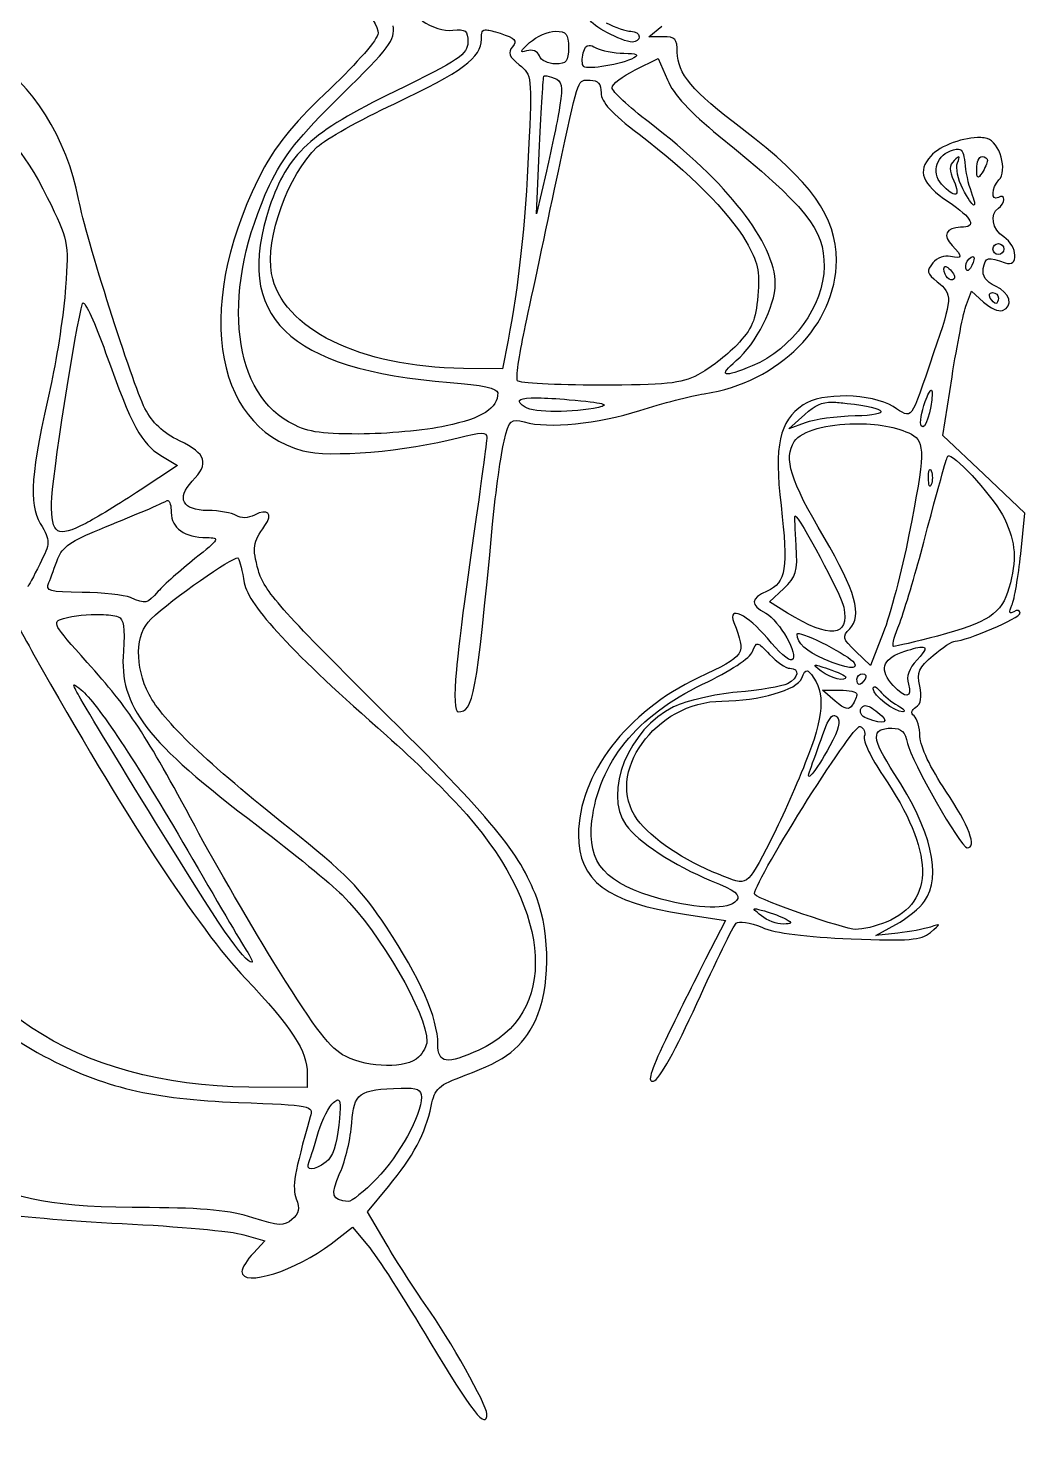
# Model space of a CAD drawing. Extents: x -354 to -51, y 1 to 137.
# Drawn here: x -99.5 to -51, y 23.1 to 91.2 of the extents above; entities that cross this region are included whole.
import ezdxf

# ---------------------------------------------------------------- set-up
doc = ezdxf.new("R2010")
doc.units = 0
doc.layers.add('Layer_1', color=7, linetype='CONTINUOUS')

msp = doc.modelspace()

# ---------------------------------------------------------------- linework, layer by layer
at = {"layer": 'Layer_1', "color": 7}
for points in [[(-77.177855, 91.145898), (-77.177855, 91.145898)], [(-73.827019, 91.079753), (-73.827019, 91.079753)], [(-68.594331, 90.81517), (-69.285005, 90.81517), (-68.660478, 91.327798)], [(-72.194318, 90.395144), (-72.194318, 90.395144)], [(-69.95418, 89.200658), (-68.829702, 89.757937), (-68.829702, 89.757937)], [(-68.829702, 89.757937), (-68.385422, 88.717796)], [(-74.330278, 88.917886), (-74.330278, 88.917886)], [(-72.355273, 88.704015), (-72.355273, 88.704015)], [(-53.152588, 85.913763), (-53.152588, 85.913763)], [(-74.266888, 84.286024), (-74.754715, 82.216211), (-74.601476, 85.523503)], [(-54.234072, 85.34546), (-54.234072, 85.34546)], [(-53.086993, 84.994336), (-53.086993, 84.994336)], [(-52.293243, 80.761003), (-52.293243, 80.761003)], [(-53.526862, 80.130965), (-53.526862, 80.130965)], [(-54.853637, 79.64865), (-54.853637, 79.64865)], [(-53.849324, 77.800424), (-53.599622, 78.456924), (-53.012577, 77.922796)], [(-96.802773, 77.876492), (-96.802773, 77.876492)], [(-52.573259, 78.379753), (-52.573259, 78.379753)], [(-76.133302, 76.064648), (-76.407809, 74.675586), (-78.307297, 74.696533)], [(-55.565257, 73.643158), (-55.565257, 73.643158)], [(-51.207348, 65.679753), (-51.00009, 67.664128), (-52.996592, 69.550936), (-54.993647, 71.437747), (-54.54606, 74.290839)], [(-74.672582, 73.268333), (-74.672582, 73.268333)], [(-60.344843, 73.055013), (-60.344843, 73.055013)], [(-61.685952, 72.052904), (-62.479702, 71.760759), (-61.701384, 72.455291)], [(-59.273832, 72.008807), (-59.273832, 72.008807)], [(-93.008758, 70.462647), (-92.210049, 69.977027), (-94.013624, 68.786952)], [(-54.689925, 70.445561), (-54.689925, 70.445561)], [(-55.609355, 69.790715), (-55.609355, 69.790715)], [(-92.668107, 68.278732), (-92.668107, 68.278732)], [(-62.178737, 67.531836), (-62.178737, 67.531836)], [(-89.268213, 65.486826), (-89.268213, 65.486826)], [(-62.541438, 62.807369), (-63.423933, 63.353074), (-62.729401, 63.996893)], [(-95.936263, 62.73957), (-95.936263, 62.73957)], [(-62.050854, 61.811875), (-62.050854, 61.811875)], [(-57.890833, 61.843295), (-58.510952, 60.255795), (-59.224774, 60.940404)], [(-63.986723, 61.301451), (-63.986723, 61.301451)], [(-56.044812, 61.158686), (-56.044812, 61.158686)], [(-61.585077, 59.998377), (-61.585077, 59.998377)], [(-61.205841, 60.273984), (-61.205841, 60.273984)], [(-97.230517, 59.315972), (-97.230517, 59.315972)], [(-58.891842, 59.85892), (-58.891842, 59.85892)], [(-60.840386, 59.06517), (-60.006397, 59.06517)], [(-60.224128, 58.530491), (-60.840386, 59.06517), (-60.840386, 59.06517)], [(-58.321883, 59.227227), (-58.321883, 59.227227)], [(-58.763958, 58.308902), (-58.763958, 58.308902)], [(-60.299645, 57.829897), (-60.299645, 57.829897)], [(-59.016415, 57.299627), (-59.016415, 57.299627)], [(-64.126181, 48.436636), (-64.126181, 48.436636)], [(-67.556394, 48.173706), (-65.560442, 47.863372), (-66.525069, 45.989792)], [(-57.188035, 47.252626), (-58.246368, 47.134115), (-57.270715, 47.673202)], [(-85.895327, 40.425273), (-85.895327, 39.750586), (-88.739596, 39.769879)], [(-81.331263, 39.719167), (-81.331263, 39.719167)], [(-84.420273, 39.148107), (-84.420273, 39.148107)], [(-82.067135, 32.168068), (-82.975537, 33.713675), (-81.951381, 34.946193)], [(-84.726199, 32.161453), (-83.689912, 32.96733), (-82.945221, 32.075466)], [(-88.976618, 32.599671), (-87.95687, 32.302014), (-88.513598, 31.710008)]]:
    msp.add_lwpolyline(points, dxfattribs=at)
for points in [[(-83.28973, 92.500234), (-82.830969, 91.943681), (-82.455743, 91.262752), (-82.455743, 90.987148)], [(-84.242783, 87.978616), (-81.881799, 90.294035), (-81.616132, 90.64898), (-81.719318, 91.352052)], [(-80.312618, 91.590177), (-79.860312, 91.268122), (-79.243603, 91.077241), (-78.816618, 91.127158)], [(-70.086471, 90.556649), (-70.602701, 90.566047), (-72.136993, 91.383057), (-72.136993, 91.648606)], [(-71.355921, 91.483243), (-70.926582, 91.261228), (-70.3908, 91.079753), (-70.165296, 91.079753)], [(-82.455743, 90.987148), (-82.455743, 90.699329), (-83.449053, 89.550868), (-84.789589, 88.288951)], [(-81.662544, 87.557487), (-78.353821, 89.11887), (-77.42866, 89.803787), (-77.42866, 90.689493)], [(-78.816618, 91.127158), (-78.195401, 91.199788), (-78.090118, 91.11618), (-78.090118, 90.550586)], [(-77.42866, 90.689493), (-77.42866, 91.023805), (-77.402978, 91.157344), (-77.177855, 91.145898)], [(-77.177855, 91.145898), (-77.042792, 91.13904), (-76.835821, 91.079649), (-76.519154, 90.980535)], [(-76.519154, 90.980535), (-75.78528, 90.75084), (-75.669194, 90.625319), (-75.915574, 90.328447)], [(-75.083789, 90.528536), (-74.740254, 90.831756), (-74.174708, 91.079753), (-73.827019, 91.079753)], [(-73.827019, 91.079753), (-73.301027, 91.079753), (-73.195327, 90.946465), (-73.195327, 90.286003)], [(-70.165296, 91.079753), (-69.939766, 91.079753), (-69.755743, 90.960689), (-69.755743, 90.81517)], [(-69.755743, 90.81517), (-69.755743, 90.669648), (-69.90457, 90.553347), (-70.086471, 90.556649)], [(-67.90366, 90.057248), (-67.90366, 90.698042), (-68.010422, 90.81517), (-68.594331, 90.81517)], [(-78.090118, 90.550586), (-78.090118, 89.964052), (-78.491382, 89.692631), (-81.636085, 88.157209)], [(-75.915574, 90.328447), (-76.155338, 90.039533), (-76.086058, 89.851722), (-75.593112, 89.452564)], [(-75.235373, 90.127253), (-75.590022, 90.014813), (-75.552074, 90.115202), (-75.083789, 90.528536)], [(-74.61195, 89.884717), (-74.702224, 90.120045), (-74.95174, 90.217183), (-75.235373, 90.127253)], [(-73.195327, 90.286003), (-73.195327, 89.625188), (-73.301016, 89.492253), (-73.82812, 89.492253)], [(-72.457798, 89.372089), (-72.540653, 89.454997), (-72.548411, 89.751102), (-72.475437, 90.030239)], [(-72.475437, 90.030239), (-72.410137, 90.279918), (-72.334605, 90.394117), (-72.194318, 90.395144)], [(-72.194318, 90.395144), (-72.110146, 90.395709), (-72.002721, 90.355619), (-71.860283, 90.279388)], [(-71.860283, 90.279388), (-71.594853, 90.137345), (-70.982956, 90.017582), (-70.500435, 90.013151)], [(-70.500435, 90.013151), (-69.885092, 90.007506), (-69.74196, 89.938887), (-70.020327, 89.782742)], [(-64.755118, 86.337647), (-67.182196, 88.185214), (-67.90366, 89.037415), (-67.90366, 90.057248)], [(-97.014992, 82.917909), (-97.568766, 85.83782), (-99.333702, 88.649346), (-101.316674, 89.771718)], [(-75.593112, 89.452564), (-74.972057, 88.949656), (-74.967674, 88.907455), (-75.131744, 85.315694)], [(-73.82812, 89.492253), (-74.176362, 89.492253), (-74.529109, 89.66889), (-74.61195, 89.884717)], [(-70.020327, 89.782742), (-70.568066, 89.47552), (-72.273835, 89.188105), (-72.457798, 89.372089)], [(-74.601476, 85.523503), (-74.517179, 87.342513), (-74.421436, 88.8632), (-74.388706, 88.903004)], [(-74.388706, 88.903004), (-74.380522, 88.912967), (-74.360044, 88.917942), (-74.330278, 88.917886)], [(-74.330278, 88.917886), (-74.240983, 88.917762), (-74.067233, 88.874943), (-73.883243, 88.804336)], [(-73.883243, 88.804336), (-73.520684, 88.665215), (-73.468885, 88.419995), (-73.607634, 87.494648)], [(-73.871116, 83.406836), (-72.814871, 88.377625), (-72.780181, 88.700848), (-72.355273, 88.704015)], [(-72.355273, 88.704015), (-72.294572, 88.704579), (-72.225998, 88.698503), (-72.14526, 88.698503)], [(-72.14526, 88.698503), (-71.760529, 88.698503), (-71.607827, 88.525199), (-71.607827, 88.088858)], [(-71.07866, 88.337456), (-71.07866, 88.505647), (-70.572641, 88.894072), (-69.95418, 89.200658)], [(-68.385422, 88.717796), (-68.085544, 88.015596), (-67.27273, 87.134425), (-65.883454, 86.005265)], [(-84.789589, 88.288951), (-86.356585, 86.813851), (-87.403392, 85.566268), (-87.976162, 84.491628)], [(-81.636085, 88.157209), (-85.752711, 86.147245), (-86.854264, 85.133506), (-87.726464, 82.550797)], [(-87.72591, 83.602518), (-87.061887, 85.008727), (-86.317249, 85.944172), (-84.242783, 87.978616)], [(-71.607827, 88.088858), (-71.607827, 87.644914), (-71.10708, 87.098783), (-69.765113, 86.078575)], [(-69.260751, 86.645226), (-70.260374, 87.407576), (-71.07866, 88.169266), (-71.07866, 88.337456)], [(-102.495725, 87.520556), (-101.001226, 86.811373), (-99.665118, 85.288497), (-98.538549, 83.009961)], [(-85.409704, 85.459563), (-85.02188, 85.824177), (-83.33545, 86.768033), (-81.662544, 87.557487)], [(-73.607634, 87.494648), (-73.70156, 86.868461), (-73.998415, 85.424511), (-74.266888, 84.286024)], [(-63.14116, 78.808048), (-63.14116, 80.767743), (-65.477367, 83.759908), (-69.260751, 86.645226)], [(-69.765113, 86.078575), (-67.294167, 84.200056), (-65.41882, 82.320549), (-64.57046, 80.872899)], [(-65.883454, 86.005265), (-61.595195, 82.519885), (-60.753258, 81.474083), (-60.765422, 79.646996)], [(-60.169558, 79.945203), (-60.169558, 82.09209), (-61.362102, 83.754771), (-64.755118, 86.337647)], [(-53.152588, 85.913763), (-53.936793, 85.948414), (-55.112319, 85.533745), (-55.583997, 85.012526)], [(-52.843907, 85.870216), (-52.936781, 85.894515), (-53.040557, 85.908813), (-53.152588, 85.913763)], [(-87.632204, 79.304691), (-87.95214, 81.010013), (-86.826259, 84.127872), (-85.409704, 85.459563)], [(-75.131744, 85.315694), (-75.298537, 81.66465), (-75.6262, 78.634916), (-76.133302, 76.064648)], [(-55.050972, 83.64937), (-55.585191, 84.239686), (-55.284658, 85.106946), (-54.471646, 85.319552)], [(-54.471646, 85.319552), (-54.37746, 85.34419), (-54.299002, 85.353605), (-54.234072, 85.34546)], [(-54.234072, 85.34546), (-54.039273, 85.32102), (-53.963567, 85.134976), (-53.930352, 84.698884)], [(-52.266232, 83.856628), (-51.825804, 84.297053), (-52.231236, 85.709993), (-52.843907, 85.870216)], [(-55.583997, 85.012526), (-56.249344, 84.277328), (-56.012351, 83.65828), (-54.738434, 82.802703)], [(-54.439673, 84.803063), (-54.690301, 84.554394), (-54.695321, 84.324761), (-54.461173, 83.810877)], [(-54.280923, 84.68731), (-54.148922, 85.034186), (-54.182179, 85.058635), (-54.439673, 84.803063)], [(-54.025159, 83.430537), (-54.257823, 83.880233), (-54.37284, 84.445784), (-54.280923, 84.68731)], [(-53.930352, 84.698884), (-53.899026, 84.287858), (-53.758852, 83.650307), (-53.618915, 83.282261)], [(-53.347166, 84.399023), (-53.349423, 84.726445), (-53.232513, 84.994336), (-53.086993, 84.994336)], [(-53.086993, 84.994336), (-52.941471, 84.994336), (-52.823728, 84.905039), (-52.826268, 84.795898)], [(-52.826268, 84.795898), (-52.828526, 84.686759), (-52.945919, 84.418868), (-53.086993, 84.200586)], [(-87.976162, 84.491628), (-91.418921, 78.032357), (-90.589495, 71.902211), (-86.108647, 70.691952)], [(-53.086993, 84.200586), (-53.294401, 83.879657), (-53.344005, 83.91763), (-53.347166, 84.399023)], [(-52.293243, 83.009961), (-52.652591, 82.787858), (-52.630084, 83.492782), (-52.266232, 83.856628)], [(-86.805381, 72.100309), (-89.650073, 73.712435), (-90.048184, 78.684787), (-87.72591, 83.602518)], [(-75.334591, 76.546963), (-75.070801, 77.773255), (-74.412269, 80.860221), (-73.871116, 83.406836)], [(-54.461173, 83.810877), (-54.100411, 83.019077), (-54.405016, 82.935607), (-55.050972, 83.64937)], [(-53.618915, 83.282261), (-53.265615, 82.353055), (-53.514989, 82.444016), (-54.025159, 83.430537)], [(-98.538549, 83.009961), (-97.504532, 80.918624), (-97.494321, 80.866382), (-97.648889, 78.644336)], [(-93.787626, 72.74909), (-94.422045, 74.010784), (-96.667859, 81.087424), (-97.014992, 82.917909)], [(-87.726464, 82.550797), (-89.521106, 77.236561), (-86.842005, 74.630516), (-78.950013, 74.014678)], [(-54.738434, 82.802703), (-53.526165, 81.988537), (-53.314343, 81.554753), (-54.129342, 81.554753)], [(-52.02866, 82.908536), (-52.02866, 83.054059), (-52.147724, 83.0999), (-52.293243, 83.009961)], [(-52.293243, 82.480795), (-52.147724, 82.570733), (-52.02866, 82.763017), (-52.02866, 82.908536)], [(-52.02866, 81.086769), (-52.589523, 81.437041), (-52.735706, 82.207338), (-52.293243, 82.480795)], [(-54.129342, 81.554753), (-54.834158, 81.554753), (-55.024415, 81.148951), (-54.544406, 80.668951)], [(-64.57046, 80.872899), (-63.980969, 79.867214), (-63.890192, 79.451546), (-63.991685, 78.227618)], [(-54.544406, 80.668951), (-54.016749, 80.141305), (-54.040402, 79.989264), (-54.626535, 80.142539)], [(-52.557827, 80.49642), (-52.557827, 80.641939), (-52.438763, 80.761003), (-52.293243, 80.761003)], [(-52.293243, 80.231836), (-52.438763, 80.231836), (-52.557827, 80.350898), (-52.557827, 80.49642)], [(-52.293243, 80.761003), (-52.147721, 80.761003), (-52.02866, 80.641939), (-52.02866, 80.49642)], [(-52.02866, 80.49642), (-52.02866, 80.350898), (-52.147721, 80.231836), (-52.293243, 80.231836)], [(-51.962513, 79.826142), (-51.289227, 79.564104), (-51.346777, 80.660927), (-52.02866, 81.086769)], [(-66.591767, 73.461811), (-62.955229, 74.013456), (-60.169558, 76.825855), (-60.169558, 79.945203)], [(-55.478164, 79.822834), (-55.801486, 79.433252), (-55.773958, 79.317688), (-55.260985, 78.902305)], [(-54.626535, 80.142539), (-54.891356, 80.211793), (-55.27478, 80.067911), (-55.478164, 79.822834)], [(-53.880743, 79.686685), (-53.880743, 79.823616), (-53.762769, 80.008435), (-53.618915, 80.097341)], [(-53.514735, 79.848742), (-53.69063, 79.390374), (-53.880743, 79.3061), (-53.880743, 79.686685)], [(-53.618915, 80.097341), (-53.581416, 80.120511), (-53.550701, 80.131563), (-53.526862, 80.130965)], [(-53.526862, 80.130965), (-53.455339, 80.129271), (-53.446976, 80.025334), (-53.514735, 79.848742)], [(-53.026358, 79.552186), (-52.940475, 80.108359), (-52.788304, 80.147537), (-51.962513, 79.826142)], [(-78.307297, 74.696533), (-83.340626, 74.752269), (-87.129442, 76.62476), (-87.632204, 79.304691)], [(-60.765422, 79.646996), (-60.778009, 77.75723), (-62.315121, 75.632752), (-64.256818, 74.821659)], [(-54.939077, 79.5351), (-54.939077, 79.617995), (-54.908176, 79.655564), (-54.853637, 79.64865)], [(-54.449596, 79.04562), (-54.62618, 78.869039), (-54.939077, 79.181942), (-54.939077, 79.5351)], [(-54.853637, 79.64865), (-54.799097, 79.641735), (-54.720905, 79.59034), (-54.625985, 79.495411)], [(-54.625985, 79.495411), (-54.453818, 79.323211), (-54.374404, 79.120804), (-54.449596, 79.04562)], [(-52.437659, 78.697803), (-52.901209, 78.909013), (-53.084541, 79.175518), (-53.026358, 79.552186)], [(-97.648889, 78.644336), (-97.734958, 77.40741), (-98.045324, 75.323817), (-98.33901, 74.014128)], [(-65.034033, 75.078524), (-64.075129, 75.8854), (-63.14116, 77.725664), (-63.14116, 78.808048)], [(-55.260985, 78.902305), (-54.511976, 78.295809), (-54.520203, 78.133991), (-55.439578, 75.452798)], [(-52.094805, 77.509383), (-51.536535, 77.713068), (-51.727252, 78.374123), (-52.437659, 78.697803)], [(-98.335152, 68.171245), (-98.339385, 69.134639), (-97.132857, 76.847588), (-96.820965, 77.850586)], [(-96.820965, 77.850586), (-96.816731, 77.864218), (-96.810336, 77.872738), (-96.802773, 77.876492)], [(-96.802773, 77.876492), (-96.689347, 77.93262), (-96.213611, 76.897669), (-95.698688, 75.461067)], [(-63.991685, 78.227618), (-64.091724, 77.021299), (-64.264774, 76.615641), (-65.015291, 75.834241)], [(-54.54606, 74.290839), (-54.29997, 75.860172), (-53.986537, 77.439496), (-53.849324, 77.800424)], [(-53.012577, 77.922796), (-52.689599, 77.629093), (-52.276708, 77.443018), (-52.094805, 77.509383)], [(-52.690118, 78.11517), (-52.780051, 78.260689), (-52.72738, 78.379753), (-52.573259, 78.379753)], [(-52.409547, 77.850586), (-52.473713, 77.850586), (-52.600185, 77.969648), (-52.690118, 78.11517)], [(-52.573259, 78.379753), (-52.419165, 78.379753), (-52.293243, 78.260689), (-52.293243, 78.11517)], [(-52.293243, 78.11517), (-52.293243, 77.969648), (-52.345359, 77.850586), (-52.409547, 77.850586)], [(-75.679653, 74.099565), (-75.753657, 74.21934), (-75.598381, 75.320673), (-75.334591, 76.546963)], [(-65.015291, 75.834241), (-65.512259, 75.316838), (-66.36054, 74.666143), (-66.900448, 74.387852)], [(-95.698688, 75.461067), (-94.401702, 71.842696), (-93.975439, 71.05053), (-93.008758, 70.462647)], [(-64.256818, 74.821659), (-65.677579, 74.228168), (-65.941078, 74.315296), (-65.034033, 75.078524)], [(-55.439578, 75.452798), (-56.625572, 71.99397), (-56.435439, 72.246491), (-57.407968, 72.839488)], [(-66.900448, 74.387852), (-67.734231, 73.958087), (-68.459418, 73.881836), (-71.71366, 73.881836)], [(-98.33901, 74.014128), (-99.347838, 69.515328), (-99.451933, 68.189606), (-98.877549, 67.166932)], [(-78.950013, 74.014678), (-77.404397, 73.894068), (-76.63491, 73.726764), (-76.63491, 73.51142)], [(-71.71366, 73.881836), (-73.820934, 73.881836), (-75.605623, 73.979787), (-75.679653, 74.099565)], [(-55.850234, 73.088086), (-55.722969, 73.432801), (-55.622012, 73.624611), (-55.565257, 73.643158)], [(-55.565257, 73.643158), (-55.531202, 73.654281), (-55.513159, 73.60315), (-55.514545, 73.484961)], [(-76.63491, 73.51142), (-76.63491, 72.755945), (-77.390772, 72.271835), (-79.148452, 71.900769)], [(-75.304275, 72.81303), (-75.752463, 73.096468), (-75.677104, 73.243786), (-75.012132, 73.26668)], [(-75.012132, 73.26668), (-74.912384, 73.270117), (-74.799103, 73.270467), (-74.672582, 73.268333)], [(-74.672582, 73.268333), (-74.293022, 73.261935), (-73.792258, 73.230925), (-73.163907, 73.175731)], [(-73.163907, 73.175731), (-71.478115, 73.027629), (-71.136761, 72.938153), (-71.740118, 72.801453)], [(-69.728182, 72.65483), (-68.651831, 73.000442), (-67.240421, 73.363408), (-66.591767, 73.461811)], [(-57.407968, 72.839488), (-58.479425, 73.492813), (-60.906, 73.538014), (-61.786824, 72.921067)], [(-61.701384, 72.455291), (-61.189853, 72.911757), (-60.919126, 73.063369), (-60.344843, 73.055013)], [(-60.344843, 73.055013), (-60.153417, 73.052191), (-59.928314, 73.031842), (-59.64921, 72.998789)], [(-59.64921, 72.998789), (-57.639435, 72.760762), (-57.428734, 72.431178), (-59.257297, 72.385839)], [(-56.039853, 71.900216), (-56.12362, 72.044271), (-56.03816, 72.578763), (-55.850234, 73.088086)], [(-55.514545, 73.484961), (-55.52431, 72.656464), (-55.871155, 71.610145), (-56.039853, 71.900216)], [(-92.103112, 71.175368), (-92.917656, 71.571108), (-93.440786, 72.059296), (-93.787626, 72.74909)], [(-76.325126, 71.167101), (-76.063244, 72.212611), (-75.996744, 72.275591), (-75.347271, 72.093143)], [(-75.347271, 72.093143), (-74.1599, 71.759579), (-71.773226, 71.998175), (-69.728182, 72.65483)], [(-71.740118, 72.801453), (-72.939741, 72.529648), (-74.865941, 72.535814), (-75.304275, 72.81303)], [(-61.786824, 72.921067), (-62.952576, 72.104542), (-63.201714, 70.97173), (-62.860592, 68.037299)], [(-59.257297, 72.385839), (-60.156378, 72.363543), (-61.249388, 72.213683), (-61.685952, 72.052904)], [(-83.381785, 71.509406), (-85.358673, 71.509206), (-85.939667, 71.609699), (-86.805381, 72.100309)], [(-79.148452, 71.900769), (-80.167096, 71.685719), (-82.072096, 71.509539), (-83.381785, 71.509406)], [(-78.553138, 71.324198), (-77.444321, 71.614432), (-77.164077, 71.619546), (-77.164077, 71.351206)], [(-62.214015, 71.142297), (-61.857867, 71.685854), (-60.590752, 71.992517), (-59.273832, 72.008807)], [(-59.273832, 72.008807), (-58.24956, 72.021478), (-57.19493, 71.858114), (-56.51555, 71.494522)], [(-91.484648, 69.215797), (-90.652137, 70.101967), (-90.789348, 70.5371), (-92.103112, 71.175368)], [(-86.108647, 70.691952), (-84.842929, 70.350085), (-81.066705, 70.666242), (-78.553138, 71.324198)], [(-77.164077, 71.351206), (-77.164077, 71.16632), (-77.456346, 69.011245), (-77.813958, 66.561698)], [(-76.884059, 67.134961), (-76.731261, 68.735689), (-76.479671, 70.550104), (-76.325126, 71.167101)], [(-60.762665, 66.473503), (-62.413292, 69.271587), (-62.743659, 70.333962), (-62.214015, 71.142297)], [(-56.51555, 71.494522), (-55.845837, 71.136102), (-55.861509, 70.526276), (-56.640126, 66.605795)], [(-56.135764, 65.464228), (-54.93273, 69.941546), (-54.82975, 70.309089), (-54.746703, 70.425165)], [(-54.746703, 70.425165), (-54.734818, 70.441759), (-54.715867, 70.448157), (-54.689925, 70.445561)], [(-54.689925, 70.445561), (-54.300817, 70.406253), (-52.427132, 68.312813), (-52.002752, 67.399545)], [(-55.690934, 69.38392), (-55.690934, 69.656769), (-55.657211, 69.808546), (-55.609355, 69.790715)], [(-55.609355, 69.790715), (-55.593409, 69.784788), (-55.575889, 69.760125), (-55.557539, 69.714648)], [(-55.557539, 69.714648), (-55.484144, 69.532747), (-55.484144, 69.235093), (-55.557539, 69.053189)], [(-90.73224, 67.792009), (-91.969776, 67.797004), (-92.274799, 68.374724), (-91.484648, 69.215797)], [(-55.557539, 69.053189), (-55.630936, 68.871289), (-55.690934, 69.020118), (-55.690934, 69.38392)], [(-103.688004, 68.722461), (-102.436651, 66.539648), (-100.410047, 62.967773), (-99.184576, 60.784961)], [(-94.013624, 68.786952), (-95.005519, 68.132628), (-96.198176, 67.403854), (-96.663868, 67.167482)], [(-95.997449, 66.87644), (-94.406774, 67.516834), (-93.266404, 68.000771), (-92.708346, 68.27267)], [(-92.708346, 68.27267), (-92.694715, 68.27933), (-92.680999, 68.281469), (-92.668107, 68.278732)], [(-92.668107, 68.278732), (-92.5779, 68.259541), (-92.50991, 68.020005), (-92.50991, 67.695548)], [(-96.663868, 67.167482), (-98.077909, 66.449811), (-98.328266, 66.600608), (-98.335152, 68.171245)], [(-92.50991, 67.695548), (-92.50991, 66.936511), (-91.855727, 66.473503), (-90.783503, 66.473503)], [(-89.348688, 67.546168), (-89.55911, 67.679306), (-90.181961, 67.789751), (-90.73224, 67.792009)], [(-88.466193, 67.571523), (-88.774326, 67.406614), (-89.112866, 67.396957), (-89.348688, 67.546168)], [(-87.95687, 67.056137), (-87.542319, 67.634015), (-87.821485, 67.916567), (-88.466193, 67.571523)], [(-62.860592, 68.037299), (-62.505728, 64.984866), (-62.617073, 64.294985), (-63.53142, 63.878382)], [(-62.124717, 66.086548), (-62.174337, 66.881859), (-62.198577, 67.532034), (-62.178737, 67.531836)], [(-62.178737, 67.531836), (-61.985432, 67.529861), (-59.921631, 63.672315), (-59.806857, 63.09841)], [(-98.877549, 67.166932), (-98.374973, 66.272169), (-98.375738, 66.252021), (-98.907312, 65.177595)], [(-98.020409, 65.459267), (-97.825148, 65.998049), (-97.347326, 66.332988), (-95.997449, 66.87644)], [(-88.273269, 64.87553), (-88.578388, 66.008666), (-88.546017, 66.234879), (-87.95687, 67.056137)], [(-78.555895, 58.006836), (-77.815801, 58.006836), (-77.689346, 58.697406), (-76.884059, 67.134961)], [(-52.002752, 67.399545), (-51.438844, 66.18608), (-51.388385, 65.427743), (-51.778408, 64.023351)], [(-90.783503, 66.473503), (-90.123024, 66.473503), (-90.157427, 66.412001), (-91.361175, 65.453202)], [(-77.813958, 66.561698), (-78.171568, 64.112147), (-78.545083, 61.185144), (-78.64409, 60.057356)], [(-59.52188, 62.041731), (-58.896405, 62.667214), (-59.238399, 63.889691), (-60.762665, 66.473503)], [(-56.640126, 66.605795), (-56.98694, 64.859545), (-57.549838, 62.71642), (-57.890833, 61.843295)], [(-98.464136, 64.290689), (-98.360921, 64.545352), (-98.161063, 65.071203), (-98.020409, 65.459267)], [(-93.502096, 62.515777), (-92.435519, 63.521004), (-89.5482, 65.538538), (-89.268213, 65.486826)], [(-91.361175, 65.453202), (-92.065469, 64.892229), (-92.868778, 64.177854), (-93.146011, 63.865702)], [(-89.268213, 65.486826), (-89.259181, 65.485133), (-89.252391, 65.48132), (-89.24892, 65.475252)], [(-89.24892, 65.475252), (-89.188648, 65.3693), (-89.057497, 64.828506), (-88.957325, 64.273603)], [(-62.729401, 63.996893), (-62.114043, 64.567244), (-62.044919, 64.805367), (-62.124717, 66.086548)], [(-57.178112, 62.09079), (-56.969197, 62.590743), (-56.499963, 64.108791), (-56.135764, 65.464228)], [(-51.633989, 63.188812), (-51.513235, 63.467343), (-51.321329, 64.588346), (-51.207348, 65.679753)], [(-98.907312, 65.177595), (-99.202692, 64.580582), (-99.466487, 64.092253), (-99.493807, 64.092253)], [(-82.473382, 58.299532), (-87.153781, 62.94132), (-88.015538, 63.918393), (-88.273269, 64.87553)], [(-96.8375, 63.808927), (-98.456657, 63.825522), (-98.631615, 63.877451), (-98.464136, 64.290689)], [(-88.957325, 64.273603), (-88.757517, 63.167013), (-86.612041, 60.864819), (-82.043984, 56.855347)], [(-94.494285, 63.563086), (-94.785327, 63.688153), (-95.83965, 63.798683), (-96.8375, 63.808927)], [(-93.146011, 63.865702), (-93.700208, 63.241672), (-93.731094, 63.235127), (-94.494285, 63.563086)], [(-63.53142, 63.878382), (-64.355966, 63.502699), (-64.375281, 63.219001), (-63.60418, 62.798549)], [(-51.778408, 64.023351), (-52.121652, 62.787407), (-52.806535, 62.328776), (-55.259331, 61.69171)], [(-97.750864, 62.544439), (-97.259944, 62.682703), (-96.530231, 62.751633), (-95.936263, 62.73957)], [(-95.936263, 62.73957), (-95.579881, 62.732346), (-95.272109, 62.695806), (-95.094558, 62.627675)], [(-63.525908, 61.581466), (-64.479097, 62.744713), (-65.487056, 63.219379), (-65.152544, 62.347657)], [(-63.60418, 62.798549), (-62.933436, 62.43282), (-61.983312, 60.745069), (-62.328117, 60.531952)], [(-59.806857, 63.09841), (-59.515525, 61.641737), (-60.487822, 61.538176), (-62.541438, 62.807369)], [(-54.399437, 61.44642), (-53.845214, 61.44642), (-51.23491, 62.566317), (-51.23491, 62.804064)], [(-51.544141, 62.873516), (-51.764142, 62.737555), (-51.790067, 62.828902), (-51.633989, 63.188812)], [(-51.23491, 62.804064), (-51.23491, 62.947715), (-51.373907, 62.97874), (-51.544141, 62.873516)], [(-96.595517, 60.411237), (-98.26853, 62.26879), (-98.329665, 62.381428), (-97.750864, 62.544439)], [(-95.094558, 62.627675), (-94.819385, 62.522093), (-94.754353, 62.097961), (-94.83714, 60.953632)], [(-93.588637, 58.856258), (-94.296055, 60.221973), (-94.258833, 61.802553), (-93.502096, 62.515777)], [(-65.152544, 62.347657), (-64.547468, 60.770805), (-64.554512, 60.759624), (-66.88832, 59.661034)], [(-59.224774, 60.940404), (-59.874641, 61.563573), (-59.901424, 61.662198), (-59.52188, 62.041731)], [(-57.37269, 61.186245), (-57.474398, 61.183705), (-57.386999, 61.590836), (-57.178112, 62.09079)], [(-62.328117, 60.531952), (-62.451652, 60.455614), (-62.990524, 60.928116), (-63.525908, 61.581466)], [(-62.078416, 61.781559), (-62.078698, 61.797504), (-62.069311, 61.807326), (-62.050854, 61.811875)], [(-60.75991, 60.568884), (-61.646212, 60.954055), (-62.069695, 61.343863), (-62.078416, 61.781559)], [(-62.050854, 61.811875), (-61.774059, 61.88028), (-59.519337, 60.735908), (-59.307456, 60.393048)], [(-55.259331, 61.69171), (-56.319939, 61.416236), (-57.270958, 61.188503), (-57.37269, 61.186245)], [(-55.461075, 60.750234), (-55.005966, 61.133164), (-54.528342, 61.44642), (-54.399437, 61.44642)], [(-99.184576, 60.784961), (-94.827338, 53.023752), (-91.196691, 47.46755), (-88.906615, 45.055481)], [(-94.83714, 60.953632), (-95.032824, 58.248362), (-93.765141, 56.601999), (-88.290355, 52.45224)], [(-66.675, 59.347392), (-65.330519, 59.989084), (-64.358777, 60.626217), (-64.241937, 60.942058)], [(-64.241937, 60.942058), (-64.148273, 61.195236), (-64.093829, 61.320427), (-63.986723, 61.301451)], [(-63.986723, 61.301451), (-63.879617, 61.282485), (-63.71971, 61.119076), (-63.415664, 60.795435)], [(-63.415664, 60.795435), (-63.068293, 60.425676), (-62.626308, 60.123503), (-62.433398, 60.123503)], [(-57.411276, 59.284552), (-58.075167, 60.018138), (-57.939638, 60.569386), (-57.016055, 60.891345)], [(-57.016055, 60.891345), (-56.545421, 61.055409), (-56.22575, 61.146107), (-56.044812, 61.158686)], [(-56.114817, 59.261952), (-56.262109, 59.932633), (-56.161717, 60.160663), (-55.461075, 60.750234)], [(-56.044812, 61.158686), (-55.743249, 61.179655), (-55.827018, 60.983104), (-56.240494, 60.542978)], [(-91.354563, 52.450586), (-93.760631, 56.945881), (-94.537378, 58.126064), (-96.595517, 60.411237)], [(-78.64409, 60.057356), (-78.760851, 58.727694), (-78.730122, 58.006836), (-78.555895, 58.006836)], [(-62.433398, 60.123503), (-61.930478, 60.123503), (-62.000963, 59.654659), (-62.545846, 59.374951)], [(-61.851867, 59.643395), (-61.753837, 59.908416), (-61.68077, 60.020842), (-61.585077, 59.998377)], [(-61.585077, 59.998377), (-61.527662, 59.984887), (-61.462079, 59.922812), (-61.377822, 59.815923)], [(-60.907634, 59.987353), (-61.142572, 60.167236), (-61.252817, 60.259551), (-61.205841, 60.273984)], [(-61.205841, 60.273984), (-61.158868, 60.288406), (-60.95483, 60.224945), (-60.561471, 60.093737)], [(-59.307456, 60.393048), (-59.077084, 60.020303), (-59.659562, 60.090706), (-60.75991, 60.568884)], [(-60.561471, 60.093737), (-60.088529, 59.935981), (-59.701577, 59.759247), (-59.701577, 59.70072)], [(-56.240494, 60.542978), (-56.654533, 60.102094), (-56.786842, 59.733018), (-56.666034, 59.352353)], [(-97.03759, 58.859565), (-97.20004, 59.164402), (-97.270291, 59.306913), (-97.230517, 59.315972)], [(-97.230517, 59.315972), (-97.224833, 59.317268), (-97.217047, 59.316201), (-97.206813, 59.312114)], [(-97.206813, 59.312114), (-97.157704, 59.2925), (-97.05583, 59.211807), (-96.894825, 59.078951)], [(-66.88832, 59.661034), (-70.347668, 58.032637), (-72.710257, 54.938212), (-72.710257, 52.034969)], [(-72.054861, 52.705247), (-71.71913, 55.539946), (-69.870399, 57.822291), (-66.675, 59.347392)], [(-65.733524, 58.529938), (-63.924725, 58.540663), (-62.062078, 59.075158), (-61.851867, 59.643395)], [(-62.545846, 59.374951), (-62.800507, 59.244223), (-63.901343, 59.058004), (-64.99214, 58.96099)], [(-61.377822, 59.815923), (-60.688293, 58.941212), (-60.769667, 57.783607), (-61.679887, 55.525815)], [(-59.701577, 59.70072), (-59.701577, 59.450863), (-60.434293, 59.624932), (-60.907634, 59.987353)], [(-59.17241, 59.594336), (-59.17241, 59.739856), (-59.045929, 59.85892), (-58.891842, 59.85892)], [(-59.05555, 59.329753), (-59.119739, 59.329753), (-59.17241, 59.448814), (-59.17241, 59.594336)], [(-58.775535, 59.594336), (-58.865468, 59.448814), (-58.99139, 59.329753), (-59.05555, 59.329753)], [(-58.891842, 59.85892), (-58.73772, 59.85892), (-58.685602, 59.739856), (-58.775535, 59.594336)], [(-56.666034, 59.352353), (-56.449922, 58.671416), (-56.825461, 58.637245), (-57.411276, 59.284552)], [(-93.268382, 52.641857), (-95.164783, 55.730203), (-96.861006, 58.528171), (-97.03759, 58.859565)], [(-96.894825, 59.078951), (-96.092052, 58.416522), (-94.252057, 55.642353), (-91.709545, 51.259961)], [(-86.762937, 52.341996), (-90.768147, 55.518274), (-92.926913, 57.578793), (-93.588637, 58.856258)], [(-64.99214, 58.96099), (-66.107014, 58.861832), (-67.462191, 58.549183), (-68.087215, 58.246615)], [(-60.006397, 59.06517), (-59.547582, 59.06517), (-59.173728, 58.975872), (-59.176268, 58.866731)], [(-59.176268, 58.866731), (-59.178526, 58.757593), (-59.276575, 58.517074), (-59.393997, 58.332052)], [(-58.37866, 59.130764), (-58.37866, 59.192669), (-58.357635, 59.224117), (-58.321883, 59.227227)], [(-56.930617, 58.014552), (-57.350671, 58.002106), (-58.37866, 58.794617), (-58.37866, 59.130764)], [(-58.321883, 59.227227), (-58.262294, 59.23242), (-58.16162, 59.158614), (-58.04793, 59.016111)], [(-58.04793, 59.016111), (-57.866029, 58.788109), (-57.479077, 58.4714), (-57.188035, 58.312209)], [(-56.299475, 58.238346), (-56.056561, 58.395002), (-55.997102, 58.72606), (-56.114817, 59.261952)], [(-74.741484, 48.966906), (-75.592646, 51.206971), (-76.839451, 52.712085), (-82.473382, 58.299532)], [(-68.087215, 58.246615), (-70.26717, 57.19131), (-71.51659, 54.100884), (-70.405075, 52.513976)], [(-69.85055, 52.782968), (-71.48528, 54.990349), (-68.963159, 58.510775), (-65.733524, 58.529938)], [(-59.393997, 58.332052), (-59.558225, 58.07328), (-59.749758, 58.119073), (-60.224128, 58.530491)], [(-58.699465, 57.694848), (-58.957159, 57.797174), (-59.071315, 58.006599), (-58.963498, 58.181021)], [(-58.963498, 58.181021), (-58.912927, 58.262846), (-58.84836, 58.305958), (-58.763958, 58.308902)], [(-58.763958, 58.308902), (-58.623287, 58.313812), (-58.427335, 58.207234), (-58.149905, 57.982582)], [(-58.149905, 57.982582), (-57.534697, 57.484423), (-57.808455, 57.341255), (-58.699465, 57.694848)], [(-57.188035, 58.312209), (-56.896993, 58.153022), (-56.781102, 58.018983), (-56.930617, 58.014552)], [(-56.394285, 57.808398), (-56.562348, 57.934452), (-56.527545, 58.091266), (-56.299475, 58.238346)], [(-64.141615, 49.129514), (-64.402126, 49.39003), (-59.358098, 57.430745), (-59.016415, 57.299627)], [(-60.832119, 56.903302), (-60.618757, 57.512922), (-60.453487, 57.806021), (-60.299645, 57.829897)], [(-60.148061, 57.765954), (-59.947375, 57.565257), (-60.044601, 57.155832), (-60.482647, 56.355947)], [(-60.299645, 57.829897), (-60.248363, 57.837853), (-60.198237, 57.816125), (-60.148061, 57.765954)], [(-59.016415, 57.299627), (-58.829448, 57.227852), (-58.738081, 57.008492), (-58.813567, 56.8118)], [(-56.103794, 56.802431), (-56.117848, 57.24664), (-56.248763, 57.699257), (-56.394285, 57.808398)], [(-82.043984, 56.855347), (-80.742338, 55.712875), (-78.985855, 53.986468), (-78.140828, 53.018889)], [(-61.431842, 55.228711), (-61.322277, 55.519753), (-61.052591, 56.273334), (-60.832119, 56.903302)], [(-58.813567, 56.8118), (-58.889025, 56.615108), (-58.476027, 55.75463), (-57.895795, 54.900188)], [(-57.354501, 55.016492), (-58.471757, 56.731342), (-58.496793, 57.213086), (-57.469704, 57.213086)], [(-57.469704, 57.213086), (-57.009278, 57.213086), (-56.82, 57.027627), (-56.707924, 56.467292)], [(-54.847022, 54.159355), (-55.594865, 55.274132), (-56.088187, 56.311863), (-56.103794, 56.802431)], [(-60.482647, 56.355947), (-61.193053, 55.05876), (-61.740737, 54.408229), (-61.431842, 55.228711)], [(-56.707924, 56.467292), (-56.543589, 55.645596), (-54.131145, 51.424051), (-53.814596, 51.40438)], [(-61.679887, 55.525815), (-62.176299, 54.294446), (-62.941262, 52.592973), (-63.379835, 51.744481)], [(-57.895795, 54.900188), (-55.400987, 51.226425), (-55.348813, 48.792665), (-57.743107, 47.792266)], [(-55.881654, 48.803194), (-55.024641, 50.026746), (-55.551364, 52.24897), (-57.354501, 55.016492)], [(-53.814596, 51.40438), (-53.307073, 51.372814), (-53.723334, 52.484343), (-54.847022, 54.159355)], [(-88.596831, 45.836003), (-88.960288, 45.836003), (-90.185934, 47.622083), (-93.268382, 52.641857)], [(-78.140828, 53.018889), (-73.930699, 48.198121), (-73.679547, 43.328778), (-77.549925, 41.5707)], [(-68.693549, 48.906824), (-71.400317, 49.63413), (-72.298408, 50.648835), (-72.054861, 52.705247)], [(-70.405075, 52.513976), (-69.836696, 51.702517), (-68.052786, 50.537004), (-66.255525, 49.802549)], [(-65.899992, 50.112881), (-67.556603, 50.765398), (-69.158002, 51.847825), (-69.85055, 52.782968)], [(-87.276672, 45.439128), (-88.545851, 47.47642), (-90.38095, 50.631577), (-91.354563, 52.450586)], [(-88.290355, 52.45224), (-86.609087, 51.177891), (-84.770431, 49.674135), (-84.204198, 49.110221)], [(-82.039576, 47.538706), (-83.294073, 49.424075), (-84.040771, 50.18321), (-86.762937, 52.341996)], [(-72.710257, 52.034969), (-72.710257, 49.792279), (-71.333586, 48.760937), (-67.556394, 48.173706)], [(-91.709545, 51.259961), (-90.358739, 48.931628), (-89.079705, 46.758737), (-88.866926, 46.431314)], [(-63.379835, 51.744481), (-64.56866, 49.444573), (-64.430444, 49.534054), (-65.899992, 50.112881)], [(-105.184552, 49.908382), (-104.712084, 46.42677), (-102.243958, 43.141549), (-98.703915, 41.281312)], [(-88.739596, 39.769879), (-97.122336, 39.826341), (-103.278006, 43.924269), (-104.442618, 50.224228)], [(-66.255525, 49.802549), (-65.059247, 49.313681), (-64.801538, 49.109228), (-65.031276, 48.83241)], [(-84.204198, 49.110221), (-82.358041, 47.271577), (-80.074493, 43.331665), (-80.074493, 41.985214)], [(-59.229735, 47.436181), (-59.794594, 47.448203), (-63.862799, 48.850692), (-64.141615, 49.129514)], [(-74.805424, 43.011024), (-74.089539, 44.489879), (-74.060603, 47.175023), (-74.741484, 48.966906)], [(-65.031276, 48.83241), (-65.404656, 48.382508), (-66.852103, 48.412029), (-68.693549, 48.906824)], [(-63.81805, 48.098742), (-64.126471, 48.345306), (-64.239671, 48.44105), (-64.126181, 48.436636)], [(-64.126181, 48.436636), (-64.058086, 48.434096), (-63.908658, 48.395493), (-63.670327, 48.331353)], [(-57.270715, 47.673202), (-56.734089, 47.969877), (-56.109009, 48.478591), (-55.881654, 48.803194)], [(-66.953915, 43.829028), (-66.030836, 45.854068), (-65.17364, 47.612965), (-65.048915, 47.737695)], [(-65.048915, 47.737695), (-64.922894, 47.863694), (-64.366882, 47.774336), (-63.797657, 47.536502)], [(-62.759717, 47.695802), (-63.059304, 47.691372), (-63.535554, 47.872928), (-63.81805, 48.098742)], [(-63.670327, 48.331353), (-63.306525, 48.233461), (-62.830275, 48.051908), (-62.611993, 47.928416)], [(-62.611993, 47.928416), (-62.295021, 47.749092), (-62.324663, 47.702237), (-62.759717, 47.695802)], [(-57.743107, 47.792266), (-58.228724, 47.589354), (-58.89763, 47.429125), (-59.229735, 47.436181)], [(-55.600535, 47.289558), (-55.071368, 47.731185), (-55.071368, 47.731345), (-55.600535, 47.551384)], [(-79.545327, 41.864496), (-79.545327, 43.111193), (-80.424057, 45.11072), (-82.039576, 47.538706)], [(-63.797657, 47.536502), (-63.119452, 47.253134), (-61.650064, 47.064367), (-59.451325, 46.97812)], [(-59.451325, 46.97812), (-56.610148, 46.866676), (-56.053157, 46.91182), (-55.600535, 47.289558)], [(-55.600535, 47.551384), (-55.891577, 47.452406), (-56.605952, 47.317865), (-57.188035, 47.252626)], [(-88.866926, 46.431314), (-88.654176, 46.103894), (-88.532696, 45.836003), (-88.596831, 45.836003)], [(-66.525069, 45.989792), (-67.055692, 44.959223), (-67.936389, 43.185135), (-68.482436, 42.0475)], [(-88.906615, 45.055481), (-86.633871, 42.661638), (-85.895327, 41.525702), (-85.895327, 40.425273)], [(-84.043243, 41.272492), (-84.76635, 41.633723), (-85.474779, 42.546723), (-87.276672, 45.439128)], [(-69.054046, 40.063125), (-68.801051, 40.113567), (-67.96105, 41.61955), (-66.953915, 43.829028)], [(-78.217449, 40.348105), (-76.211695, 41.087928), (-75.447621, 41.684444), (-74.805424, 43.011024)], [(-80.074493, 41.985214), (-80.074493, 41.795625), (-80.261429, 41.453208), (-80.490108, 41.224534)], [(-77.549925, 41.5707), (-79.122185, 40.856531), (-79.545327, 40.918995), (-79.545327, 41.864496)], [(-68.482436, 42.0475), (-69.238642, 40.472068), (-69.375119, 39.9991), (-69.054046, 40.063125)], [(-98.703915, 41.281312), (-95.781218, 39.745475), (-93.444359, 39.188778), (-89.246716, 39.027942)], [(-80.490108, 41.224534), (-81.047477, 40.667165), (-82.881351, 40.692063), (-84.043243, 41.272492)], [(-79.868889, 38.847145), (-79.68757, 39.71983), (-79.528142, 39.864641), (-78.217449, 40.348105)], [(-83.730702, 38.030795), (-83.637224, 39.488563), (-83.402686, 39.653812), (-81.331263, 39.719167)], [(-81.331263, 39.719167), (-80.548785, 39.743861), (-80.340101, 39.652723), (-80.344589, 39.287564)], [(-89.246716, 39.027942), (-85.67389, 38.891048), (-85.590755, 38.874171), (-85.7476, 38.326798)], [(-85.341906, 37.609666), (-85.162438, 38.208626), (-84.838184, 38.845336), (-84.621466, 39.025188)], [(-84.621466, 39.025188), (-84.535682, 39.096381), (-84.469757, 39.140947), (-84.420273, 39.148107)], [(-84.420273, 39.148107), (-84.271824, 39.169584), (-84.275219, 38.855341), (-84.365152, 37.91945)], [(-80.344589, 39.287564), (-80.355765, 38.397528), (-81.434297, 36.434089), (-82.524645, 35.318814)], [(-85.7476, 38.326798), (-86.530581, 35.594215), (-86.647099, 34.912863), (-86.429452, 34.340409)], [(-81.951381, 34.946193), (-80.742818, 36.400874), (-80.144163, 37.522202), (-79.868889, 38.847145)], [(-85.809887, 36.15115), (-85.73194, 36.354282), (-85.521346, 37.010708), (-85.341906, 37.609666)], [(-84.365152, 37.91945), (-84.45778, 36.955537), (-84.660997, 36.371159), (-84.98527, 36.134064)], [(-84.305069, 35.598282), (-84.036092, 36.208554), (-83.777348, 37.303189), (-83.730702, 38.030795)], [(-84.98527, 36.134064), (-85.610931, 35.676562), (-85.988957, 35.684526), (-85.809887, 36.15115)], [(-93.568243, 33.914869), (-98.283355, 33.938237), (-99.869667, 34.226524), (-102.534311, 35.542058)], [(-83.899925, 34.215283), (-84.718229, 34.277293), (-84.785736, 34.507657), (-84.305069, 35.598282)], [(-82.524645, 35.318814), (-83.129298, 34.700352), (-83.748318, 34.203797), (-83.899925, 34.215283)], [(-86.429452, 34.340409), (-86.251254, 33.871714), (-86.302946, 33.622859), (-86.638915, 33.336646)], [(-100.965, 33.670682), (-100.316479, 33.513258), (-97.583295, 33.274811), (-94.89116, 33.140965)], [(-88.54116, 33.427045), (-89.625873, 33.777723), (-90.905767, 33.901661), (-93.568243, 33.914869)], [(-86.638915, 33.336646), (-87.028858, 33.00442), (-87.270339, 33.016197), (-88.54116, 33.427045)], [(-94.89116, 33.140965), (-92.199025, 33.007121), (-89.537348, 32.763444), (-88.976618, 32.599671)], [(-89.070327, 30.803812), (-89.070327, 30.024624), (-86.402599, 30.858227), (-84.726199, 32.161453)], [(-82.945221, 32.075466), (-82.535674, 31.584876), (-81.180988, 29.479707), (-79.934483, 27.397299)], [(-80.132369, 29.167253), (-80.69744, 29.967618), (-81.567788, 31.317987), (-82.067135, 32.168068)], [(-88.513598, 31.710008), (-88.819668, 31.384202), (-89.070327, 30.976334), (-89.070327, 30.803812)], [(-77.164077, 23.898737), (-77.164077, 24.322711), (-78.949866, 27.492343), (-80.132369, 29.167253)], [(-79.934483, 27.397299), (-77.886687, 23.976255), (-77.164077, 23.063529), (-77.164077, 23.898737)]]:
    msp.add_open_spline(points, degree=3, dxfattribs=at)

doc.saveas('drawing.dxf')
